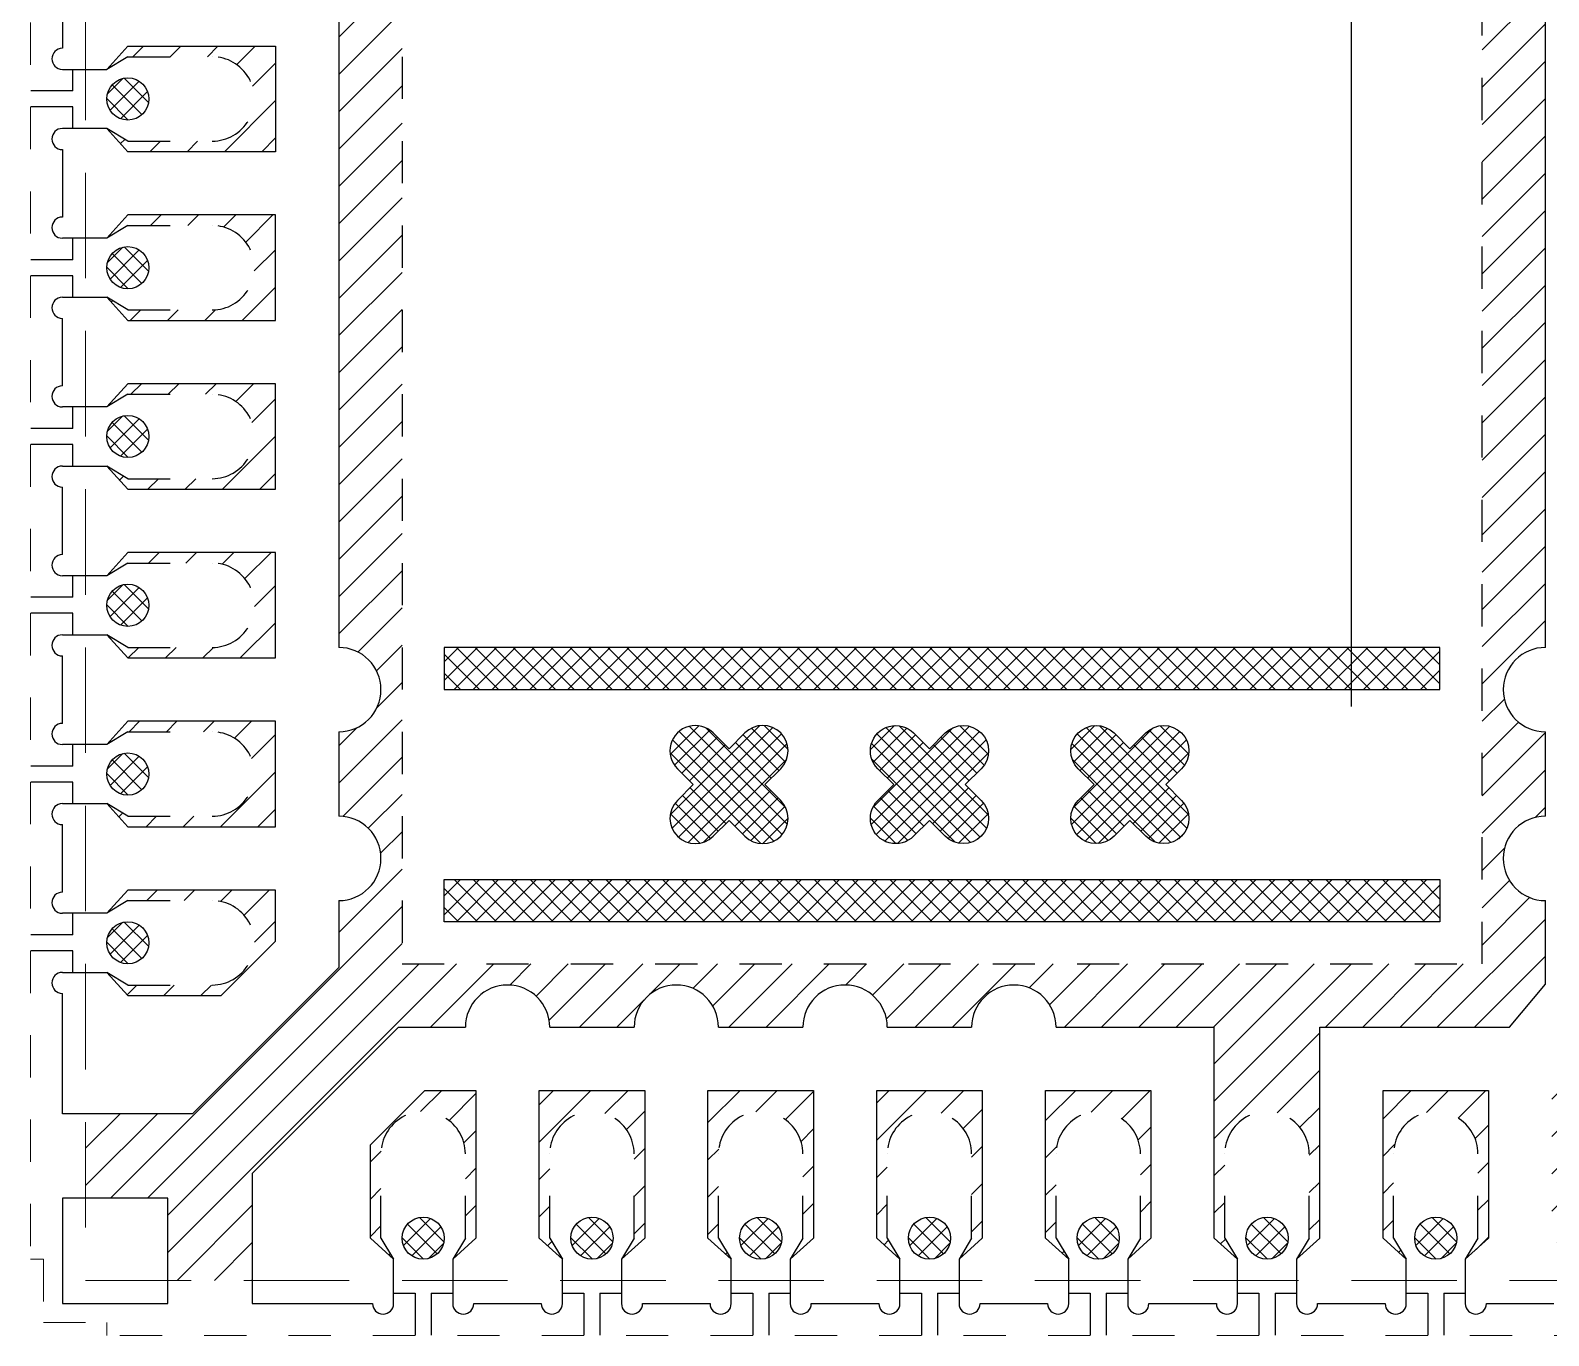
# Model space of a CAD drawing. Header units: inches. Extents: x 5 to 403, y 5 to 265.
# Drawn here: x 86.506 to 90.105, y 151.467 to 154.561 of the extents above; entities that cross this region are included whole.
import ezdxf

# ---------------------------------------------------------------- set-up
doc = ezdxf.new("R2010")
doc.units = ezdxf.units.IN
doc.header["$MEASUREMENT"] = 0
doc.linetypes.add('CENTER', pattern=[2, 1.25, -0.25, 0.25, -0.25])
doc.linetypes.add('HIDDEN', pattern=[0.375, 0.25, -0.125])
for name, color, linetype in [('1D（虚线、T-shape等)', 4, 'Continuous'), ('CEN(中心线)', 1, 'CENTER'), ('Half etch on bottom side（背面半蚀刻、实线） @ 1', 4, 'Continuous'), ('Half etch on top side（正面半蚀刻、实线）', 6, 'Continuous'), ('LFBOT（框架底面线、虚线）', 4, 'HIDDEN'), ('LFTOP（框架正面线、实线）', 7, 'Continuous'), ('PKG LINE（虚线）', 2, 'HIDDEN')]:
    doc.layers.add(name, color=color, linetype=linetype)

msp = doc.modelspace()

# ---------------------------------------------------------------- hatches: boundary and pattern name
at = {"layer": 'Half etch on bottom side（背面半蚀刻、实线） @ 1', "ltscale": 0.05}
h = msp.add_hatch(dxfattribs=at)
h.set_pattern_fill('ANSI31', color=256, scale=0.5, style=0)
h.set_pattern_definition([(45, (-183.093086, -76.276644), (-0.044194174, 0.044194174), [])])
h.paths.add_polyline_path([(86.63732, 157.20304), (86.63732, 157.40304), (86.83232, 157.40304), (86.83232, 157.59804), (87.03232, 157.59804), (87.03232, 157.34446), (87.37875, 156.99804), (87.53732, 156.99804, 1), (87.73732, 156.99804), (87.93732, 156.99804, 1), (88.13732, 156.99804), (88.33732, 156.99804, 1), (88.53732, 156.99804), (88.73732, 156.99804, 1), (88.93732, 156.99804), (89.13732, 156.99804, 1), (89.33732, 156.99804), (89.71232, 156.99804), (89.71232, 157.49804), (89.76732, 157.54804), (89.73732, 157.49804), (89.73732, 157.29804, 1.0000032), (89.93732, 157.29804), (89.93732, 157.49804), (89.90732, 157.54804), (89.96232, 157.49804), (89.96232, 156.99804), (90.01232, 156.99804), (90.09732, 156.89604), (90.09732, 156.69804, 1), (90.09732, 156.49804), (90.09732, 153.09804, 1), (90.09732, 152.89804), (90.09732, 152.69804, 1), (90.09732, 152.49804), (90.09732, 152.30004), (90.01232, 152.19804), (89.56232, 152.19804), (89.56232, 151.69804), (89.50732, 151.64804), (89.53732, 151.69804), (89.53732, 151.89804, 1.0000032), (89.33732, 151.89804), (89.33732, 151.69804), (89.36732, 151.64804), (89.31232, 151.69804), (89.31232, 152.19804), (88.93732, 152.19804, 1), (88.73732, 152.19804), (88.53732, 152.19804, 1), (88.33732, 152.19804), (88.13732, 152.19804, 1), (87.93732, 152.19804), (87.73732, 152.19804, 1), (87.53732, 152.19804), (87.37875, 152.19804), (87.03232, 151.85162), (87.03232, 151.59804), (86.83232, 151.59804), (86.83232, 151.79304), (86.63732, 151.79304), (86.63732, 151.99304), (86.8909, 151.99304), (87.23732, 152.33946), (87.23732, 152.49804, 1), (87.23732, 152.69804), (87.23732, 152.89804, 1), (87.23732, 153.09804), (87.23732, 156.49804, 1), (87.23732, 156.69804), (87.23732, 156.85662), (86.8909, 157.20304)])
h.paths.add_polyline_path([(92.24232, 151.59804), (92.24232, 151.84693), (91.99155, 152.19804), (90.44207, 152.19804), (90.36232, 152.10235), (90.36232, 151.69804), (90.30732, 151.64804), (90.33732, 151.69804), (90.33732, 151.89804, 1.0000032), (90.13732, 151.89804), (90.13732, 151.69804), (90.16732, 151.64804), (90.11232, 151.69804), (90.11232, 152.08373), (90.24732, 152.24573), (90.24732, 152.49804, 1), (90.24732, 152.69804), (90.24732, 152.89804, 1), (90.24732, 153.09804), (90.24732, 153.29804, 1), (90.24732, 153.49804), (90.24732, 153.69804, 1), (90.24732, 153.89804), (90.24732, 154.09804, 1), (90.24732, 154.29804), (90.24732, 154.59804), (90.39732, 154.59804), (90.39732, 152.34804), (92.23732, 152.34804), (92.23732, 152.29804), (92.53732, 152.29804), (92.58732, 152.32804), (92.53732, 152.27304), (92.48732, 152.27304), (92.48732, 152.19804), (92.23732, 152.19804), (92.38375, 151.99304), (92.63732, 151.99304), (92.63732, 151.79304), (92.44232, 151.79304), (92.44232, 151.59804)])
h.paths.add_polyline_path([(92.24232, 157.59804), (92.44232, 157.59804), (92.44232, 157.40304), (92.63732, 157.40304), (92.63732, 157.20304), (92.38375, 157.20304), (92.23732, 156.99804), (92.48732, 156.99804), (92.48732, 156.92304), (92.53732, 156.92304), (92.58732, 156.86804), (92.53732, 156.89804), (92.23732, 156.89804), (92.23732, 156.84804), (90.39732, 156.84804), (90.39732, 155.09804), (92.53732, 155.09804), (92.58732, 155.12804), (92.53732, 155.07304), (92.48732, 155.07304), (92.48732, 154.97304), (92.13732, 154.97304, 1), (91.93732, 154.97304), (91.73732, 154.97304, 1), (91.53732, 154.97304), (91.33732, 154.97304, 1), (91.13732, 154.97304), (90.93732, 154.97304, 1), (90.73732, 154.97304), (90.53732, 154.97304, 1), (90.33732, 154.97304), (90.24732, 154.97304), (90.24732, 155.29804, 1), (90.24732, 155.49804), (90.24732, 155.69804, 1), (90.24732, 155.89804), (90.24732, 156.09804, 1), (90.24732, 156.29804), (90.24732, 156.49804, 1), (90.24732, 156.69804), (90.24732, 156.95035), (90.11232, 157.11235), (90.11232, 157.49804), (90.16732, 157.54804), (90.13732, 157.49804), (90.13732, 157.29804, 1.0000032), (90.33732, 157.29804), (90.33732, 157.49804), (90.30732, 157.54804), (90.36232, 157.49804), (90.36232, 157.09373), (90.44207, 156.99804), (90.73732, 156.99804, 1), (90.93732, 156.99804), (91.13732, 156.99804, 1), (91.33732, 156.99804), (91.53732, 156.99804, 1), (91.73732, 156.99804), (91.99155, 156.99804), (92.24232, 157.34914)])
h.paths.add_polyline_path([(90.39732, 154.59804), (90.39732, 154.67304), (92.43732, 154.67304), (92.43732, 154.49804), (92.53732, 154.49804), (92.58732, 154.46804), (92.53732, 154.52304), (92.48732, 154.52304), (92.48732, 154.82304), (92.13732, 154.82304, -1), (91.93732, 154.82304), (91.73732, 154.82304, -1), (91.53732, 154.82304), (91.33732, 154.82304, -1), (91.13732, 154.82304), (90.93732, 154.82304, -1), (90.73732, 154.82304), (90.53732, 154.82304, -1), (90.33732, 154.82304), (90.24732, 154.82304), (90.24732, 154.59804)])
h.paths.add_polyline_path([(90.51232, 152.04804), (90.51232, 151.69804), (90.56732, 151.64804), (90.53732, 151.69804), (90.53732, 151.89804, -1.0000032), (90.73732, 151.89804), (90.73732, 151.69804), (90.70732, 151.64804), (90.76232, 151.69804), (90.76232, 151.74804), (90.91232, 151.74804), (90.91232, 151.69804), (90.96732, 151.64804), (90.93732, 151.69804), (90.93732, 151.89804, -1.0000032), (91.13732, 151.89804), (91.13732, 151.69804), (91.10732, 151.64804), (91.16232, 151.69804), (91.16232, 151.74804), (91.31232, 151.74804), (91.31232, 151.69804), (91.36732, 151.64804), (91.33732, 151.69804), (91.33732, 151.89804, -1.0000032), (91.53732, 151.89804), (91.53732, 151.69804), (91.50732, 151.64804), (91.56232, 151.69804), (91.56232, 151.74804), (91.71232, 151.74804), (91.71232, 151.69804), (91.76732, 151.64804), (91.73732, 151.69804), (91.73732, 151.89804, -1.0000032), (91.93732, 151.89804), (91.93732, 151.69804), (91.90732, 151.64804), (92.01232, 151.69804), (92.01232, 151.91087), (91.91435, 152.04804)])
h.paths.add_polyline_path([(87.31232, 151.69804), (87.36732, 151.64804), (87.33732, 151.69804), (87.33732, 151.89804, -1.0000032), (87.53732, 151.89804), (87.53732, 151.69804), (87.50732, 151.64804), (87.56232, 151.69804), (87.56232, 152.04804), (87.44088, 152.04804), (87.31232, 151.91949)])
h.paths.add_polyline_path([(87.71232, 151.69804), (87.76732, 151.64804), (87.73732, 151.69804), (87.73732, 151.89804, -1.0000032), (87.93732, 151.89804), (87.93732, 151.69804), (87.90732, 151.64804), (87.96232, 151.69804), (87.96232, 152.04804), (87.71232, 152.04804)])
h.paths.add_polyline_path([(88.11232, 151.69804), (88.16732, 151.64804), (88.13732, 151.69804), (88.13732, 151.89804, -1.0000032), (88.33732, 151.89804), (88.33732, 151.69804), (88.30732, 151.64804), (88.36232, 151.69804), (88.36232, 152.04804), (88.11232, 152.04804)])
h.paths.add_polyline_path([(88.51232, 151.69804), (88.56732, 151.64804), (88.53732, 151.69804), (88.53732, 151.89804, -1.0000032), (88.73732, 151.89804), (88.73732, 151.69804), (88.70732, 151.64804), (88.76232, 151.69804), (88.76232, 152.04804), (88.51232, 152.04804)])
h.paths.add_polyline_path([(91.71232, 157.49804), (91.71232, 157.14804), (91.91435, 157.14804), (91.96232, 157.2152), (91.96232, 157.49804), (91.90732, 157.54804), (91.93732, 157.49804), (91.93732, 157.29804, -1.0000032), (91.73732, 157.29804), (91.73732, 157.49804), (91.76732, 157.54804)])
h.paths.add_polyline_path([(91.31232, 157.14804), (91.31232, 157.49804), (91.36732, 157.54804), (91.33732, 157.49804), (91.33732, 157.29804, 1.0000032), (91.53732, 157.29804), (91.53732, 157.49804), (91.50732, 157.54804), (91.56232, 157.49804), (91.56232, 157.14804)])
h.paths.add_polyline_path([(88.91232, 151.69804), (88.96732, 151.64804), (88.93732, 151.69804), (88.93732, 151.89804, -1.0000032), (89.13732, 151.89804), (89.13732, 151.69804), (89.10732, 151.64804), (89.16232, 151.69804), (89.16232, 152.04804), (88.91232, 152.04804)])
h.paths.add_polyline_path([(89.71232, 151.69804), (89.76732, 151.64804), (89.73732, 151.69804), (89.73732, 151.89804, -1.0000032), (89.93732, 151.89804), (89.93732, 151.69804), (89.90732, 151.64804), (89.96232, 151.69804), (89.96232, 152.04804), (89.71232, 152.04804)])
h.paths.add_polyline_path([(90.91232, 157.49804), (90.91232, 157.14804), (91.16232, 157.14804), (91.16232, 157.49804), (91.10732, 157.54804), (91.13732, 157.49804), (91.13732, 157.29804, -1.0000032), (90.93732, 157.29804), (90.93732, 157.49804), (90.96732, 157.54804)])
h.paths.add_polyline_path([(90.51232, 157.49804), (90.51232, 157.14804), (90.76232, 157.14804), (90.76232, 157.49804), (90.70732, 157.54804), (90.73732, 157.49804), (90.73732, 157.29804, -1.0000032), (90.53732, 157.29804), (90.53732, 157.49804), (90.56732, 157.54804)])
h.paths.add_polyline_path([(86.68732, 156.86804), (86.73732, 156.92304), (86.95877, 156.92304), (87.08732, 156.79449), (87.08732, 156.67304), (86.73732, 156.67304), (86.68732, 156.72804), (86.73732, 156.69804), (86.93732, 156.69804, 1.0000033), (86.93732, 156.89804), (86.73732, 156.89804)])
h.paths.add_polyline_path([(86.68732, 156.46804), (86.73732, 156.52304), (87.08732, 156.52304), (87.08732, 156.27304), (86.73732, 156.27304), (86.68732, 156.32804), (86.73732, 156.29804), (86.93732, 156.29804, 1.0000033), (86.93732, 156.49804), (86.73732, 156.49804)])
h.paths.add_polyline_path([(86.68732, 155.66804), (86.73732, 155.72304), (87.08732, 155.72304), (87.08732, 155.47304), (86.73732, 155.47304), (86.68732, 155.52804), (86.73732, 155.49804), (86.93732, 155.49804, 1.0000033), (86.93732, 155.69804), (86.73732, 155.69804)])
h.paths.add_polyline_path([(89.31232, 157.14804), (89.31232, 157.49804), (89.36732, 157.54804), (89.33732, 157.49804), (89.33732, 157.29804, 1.0000032), (89.53732, 157.29804), (89.53732, 157.49804), (89.50732, 157.54804), (89.56232, 157.49804), (89.56232, 157.14804)])
h.paths.add_polyline_path([(88.91232, 157.49804), (88.91232, 157.14804), (89.16232, 157.14804), (89.16232, 157.49804), (89.10732, 157.54804), (89.13732, 157.49804), (89.13732, 157.29804, -1.0000032), (88.93732, 157.29804), (88.93732, 157.49804), (88.96732, 157.54804)])
h.paths.add_polyline_path([(88.51232, 157.49804), (88.51232, 157.14804), (88.76232, 157.14804), (88.76232, 157.49804), (88.70732, 157.54804), (88.73732, 157.49804), (88.73732, 157.29804, -1.0000032), (88.53732, 157.29804), (88.53732, 157.49804), (88.56732, 157.54804)])
h.paths.add_polyline_path([(88.11232, 157.49804), (88.11232, 157.14804), (88.36232, 157.14804), (88.36232, 157.49804), (88.30732, 157.54804), (88.33732, 157.49804), (88.33732, 157.29804, -1.0000032), (88.13732, 157.29804), (88.13732, 157.49804), (88.16732, 157.54804)])
h.paths.add_polyline_path([(87.71232, 157.49804), (87.71232, 157.14804), (87.96232, 157.14804), (87.96232, 157.49804), (87.90732, 157.54804), (87.93732, 157.49804), (87.93732, 157.29804, -1.0000032), (87.73732, 157.29804), (87.73732, 157.49804), (87.76732, 157.54804)])
h.paths.add_polyline_path([(87.31232, 157.49804), (87.31232, 157.27659), (87.44088, 157.14804), (87.56232, 157.14804), (87.56232, 157.49804), (87.50732, 157.54804), (87.53732, 157.49804), (87.53732, 157.29804, -1.0000032), (87.33732, 157.29804), (87.33732, 157.49804), (87.36732, 157.54804)])
h.paths.add_polyline_path([(86.68732, 156.06804), (86.73732, 156.12304), (87.08732, 156.12304), (87.08732, 155.87304), (86.73732, 155.87304), (86.68732, 155.92804), (86.73732, 155.89804), (86.93732, 155.89804, 1.0000033), (86.93732, 156.09804), (86.73732, 156.09804)])
h.paths.add_polyline_path([(86.68732, 155.12804), (86.73732, 155.09804), (86.93732, 155.09804, 1.0000033), (86.93732, 155.29804), (86.73732, 155.29804), (86.68732, 155.26804), (86.73732, 155.32304), (87.08732, 155.32304), (87.08732, 155.07304), (86.73732, 155.07304)])
h.paths.add_polyline_path([(86.68732, 154.86804), (86.73732, 154.92304), (87.08732, 154.92304), (87.08732, 154.67304), (86.73732, 154.67304), (86.68732, 154.72804), (86.73732, 154.69804), (86.93732, 154.69804, 1.0000033), (86.93732, 154.89804), (86.73732, 154.89804)])
h.paths.add_polyline_path([(86.68732, 154.46804), (86.73732, 154.52304), (87.08732, 154.52304), (87.08732, 154.27304), (86.73732, 154.27304), (86.68732, 154.32804), (86.73732, 154.29804), (86.93732, 154.29804, 1.0000033), (86.93732, 154.49804), (86.73732, 154.49804)])
h.paths.add_polyline_path([(86.68732, 154.06804), (86.73732, 154.12304), (87.08732, 154.12304), (87.08732, 153.87304), (86.73732, 153.87304), (86.68732, 153.92804), (86.73732, 153.89804), (86.93732, 153.89804, 1.0000033), (86.93732, 154.09804), (86.73732, 154.09804)])
h.paths.add_polyline_path([(86.68732, 153.66804), (86.73732, 153.72304), (87.08732, 153.72304), (87.08732, 153.47304), (86.73732, 153.47304), (86.68732, 153.52804), (86.73732, 153.49804), (86.93732, 153.49804, 1.0000033), (86.93732, 153.69804), (86.73732, 153.69804)])
h.paths.add_polyline_path([(86.68732, 153.26804), (86.73732, 153.32304), (87.08732, 153.32304), (87.08732, 153.07304), (86.73732, 153.07304), (86.68732, 153.12804), (86.73732, 153.09804), (86.93732, 153.09804, 1.0000033), (86.93732, 153.29804), (86.73732, 153.29804)])
h.paths.add_polyline_path([(86.68732, 152.86804), (86.73732, 152.92304), (87.08732, 152.92304), (87.08732, 152.67304), (86.73732, 152.67304), (86.68732, 152.72804), (86.73732, 152.69804), (86.93732, 152.69804, 1.0000033), (86.93732, 152.89804), (86.73732, 152.89804)])
h.paths.add_polyline_path([(86.68732, 152.46804), (86.73732, 152.52304), (87.08732, 152.52304), (87.08732, 152.40159), (86.95877, 152.27304), (86.73732, 152.27304), (86.68732, 152.32804), (86.73732, 152.29804), (86.93732, 152.29804, 1.0000033), (86.93732, 152.49804), (86.73732, 152.49804)])
h.paths.add_polyline_path([(92.43732, 153.89804), (92.43732, 153.69804), (92.53732, 153.69804), (92.58732, 153.66804), (92.53732, 153.72304), (92.48732, 153.72304), (92.48732, 153.87304), (92.53732, 153.87304), (92.58732, 153.92804), (92.53732, 153.89804)])
h.paths.add_polyline_path([(92.43732, 154.29804), (92.43732, 154.09804), (92.53732, 154.09804), (92.58732, 154.06804), (92.53732, 154.12304), (92.48732, 154.12304), (92.48732, 154.27304), (92.53732, 154.27304), (92.58732, 154.32804), (92.53732, 154.29804)])
h.paths.add_polyline_path([(92.43732, 153.09804), (92.43732, 152.89804), (92.53732, 152.89804), (92.58732, 152.86804), (92.53732, 152.92304), (92.48732, 152.92304), (92.48732, 153.07304), (92.53732, 153.07304), (92.58732, 153.12804), (92.53732, 153.09804)])
h.paths.add_polyline_path([(92.43732, 152.69804), (92.43732, 152.49804), (92.53732, 152.49804), (92.58732, 152.46804), (92.53732, 152.52304), (92.48732, 152.52304), (92.48732, 152.67304), (92.53732, 152.67304), (92.58732, 152.72804), (92.53732, 152.69804)])
h.paths.add_polyline_path([(92.43732, 153.49804), (92.43732, 153.29804), (92.53732, 153.29804), (92.58732, 153.26804), (92.53732, 153.32304), (92.48732, 153.32304), (92.48732, 153.47304), (92.53732, 153.47304), (92.58732, 153.52804), (92.53732, 153.49804)])
h.paths.add_polyline_path([(92.43732, 156.29804), (92.43732, 156.09804), (92.53732, 156.09804), (92.58732, 156.06804), (92.53732, 156.12304), (92.48732, 156.12304), (92.48732, 156.27304), (92.53732, 156.27304), (92.58732, 156.32804), (92.53732, 156.29804)])
h.paths.add_polyline_path([(92.43732, 155.89804), (92.43732, 155.69804), (92.53732, 155.69804), (92.58732, 155.66804), (92.53732, 155.72304), (92.48732, 155.72304), (92.48732, 155.87304), (92.53732, 155.87304), (92.58732, 155.92804), (92.53732, 155.89804)])
h.paths.add_polyline_path([(92.43732, 155.49804), (92.43732, 155.29804), (92.53732, 155.29804), (92.58732, 155.26804), (92.53732, 155.32304), (92.48732, 155.32304), (92.48732, 155.47304), (92.53732, 155.47304), (92.58732, 155.52804), (92.53732, 155.49804)])
h.paths.add_polyline_path([(92.43732, 156.69804), (92.43732, 156.49804), (92.53732, 156.49804), (92.58732, 156.46804), (92.53732, 156.52304), (92.48732, 156.52304), (92.48732, 156.67304), (92.53732, 156.67304), (92.58732, 156.72804), (92.53732, 156.69804)])
h.paths.add_polyline_path([(89.94732, 154.59804), (89.94732, 156.84804), (87.73732, 156.84804), (87.38732, 156.49804), (87.38732, 152.34804), (89.94732, 152.34804)])
at = {"layer": 'Half etch on top side（正面半蚀刻、实线）', "lineweight": -3}
h = msp.add_hatch(dxfattribs=at)
h.set_pattern_fill('ANSI37', color=6, scale=0.01, angle=270)
h.set_pattern_definition([(225, (124.01815, 104.540867), (-0.02245064, 0.02245064), []), (135, (124.01815, 104.540867), (0.02245064, 0.02245064), [])])
edge = h.paths.add_edge_path()
edge.add_arc((86.73732, 154.39804), 0.05, 641.45916, 992.57137)
edge.add_arc((86.73732, 154.39804), 0.05, 632.57137, 641.45916)
h = msp.add_hatch(dxfattribs=at)
h.set_pattern_fill('ANSI37', color=6, scale=0.01, angle=270)
h.set_pattern_definition([(225, (124.01815, 104.140867), (-0.02245064, 0.02245064), []), (135, (124.01815, 104.140867), (0.02245064, 0.02245064), [])])
edge = h.paths.add_edge_path()
edge.add_arc((86.73732, 153.99804), 0.05, 641.45916, 992.57137)
edge.add_arc((86.73732, 153.99804), 0.05, 632.57137, 641.45916)
h = msp.add_hatch(dxfattribs=at)
h.set_pattern_fill('ANSI37', color=6, scale=0.01, angle=270)
h.set_pattern_definition([(225, (124.01815, 103.740867), (-0.02245064, 0.02245064), []), (135, (124.01815, 103.740867), (0.02245064, 0.02245064), [])])
edge = h.paths.add_edge_path()
edge.add_arc((86.73732, 153.59804), 0.05, 641.45916, 992.57137)
edge.add_arc((86.73732, 153.59804), 0.05, 632.57137, 641.45916)
h = msp.add_hatch(dxfattribs=at)
h.set_pattern_fill('ANSI37', color=6, scale=0.01, angle=270)
h.set_pattern_definition([(225, (124.01815, 103.340867), (-0.02245064, 0.02245064), []), (135, (124.01815, 103.340867), (0.02245064, 0.02245064), [])])
edge = h.paths.add_edge_path()
edge.add_arc((86.73732, 153.19804), 0.05, 641.45916, 992.57137)
edge.add_arc((86.73732, 153.19804), 0.05, 632.57137, 641.45916)
h = msp.add_hatch(dxfattribs=at)
h.set_pattern_fill('ANSI37', color=6, scale=0.01, angle=180)
h.set_pattern_definition([(135, (-472.64741, 118.678634), (0.0224506403, 0.0224506403), []), (45, (-472.64741, 118.678634), (0.0224506403, -0.0224506403), [])])
h.paths.add_polyline_path([(87.48732, 152.99804), (87.48732, 153.09804), (89.84732, 153.09804), (89.84732, 152.99804)])
at = {"layer": 'Half etch on top side（正面半蚀刻、实线）', "linetype": 'ByBlock', "lineweight": -3}
h = msp.add_hatch(dxfattribs=at)
h.set_pattern_fill('ANSI37', color=6, scale=0.008, angle=90)
h.set_pattern_definition([(45, (536.785982, 183.451134), (0.0179605122, -0.0179605122), []), (315, (536.785982, 183.451134), (-0.0179605122, -0.0179605122), [])])
h.paths.add_polyline_path([(88.07747, 152.77304), (88.0399, 152.73546, 1), (88.12475, 152.65061), (88.16232, 152.68819), (88.1999, 152.65061, 1), (88.28475, 152.73546), (88.24718, 152.77304), (88.28475, 152.81061, 1), (88.1999, 152.89546), (88.16232, 152.85789), (88.12475, 152.89546, 1), (88.0399, 152.81061)])
h = msp.add_hatch(dxfattribs=at)
h.set_pattern_fill('ANSI37', color=6, scale=0.008, angle=90)
h.set_pattern_definition([(135, (-359.986333, 183.451134), (-0.0179605122, -0.0179605122), []), (225, (-359.986333, 183.451134), (0.0179605122, -0.0179605122), [])])
h.paths.add_polyline_path([(88.72218, 152.77304), (88.75975, 152.73546, -1), (88.6749, 152.65061), (88.63732, 152.68819), (88.59975, 152.65061, -1), (88.5149, 152.73546), (88.55247, 152.77304), (88.5149, 152.81061, -1), (88.59975, 152.89546), (88.63732, 152.85789), (88.6749, 152.89546, -1), (88.75975, 152.81061)])
h = msp.add_hatch(dxfattribs=at)
h.set_pattern_fill('ANSI37', color=6, scale=0.008, angle=90)
h.set_pattern_definition([(135, (-359.511333, 183.451134), (-0.0179605122, -0.0179605122), []), (225, (-359.511333, 183.451134), (0.0179605122, -0.0179605122), [])])
h.paths.add_polyline_path([(89.19718, 152.77304), (89.23475, 152.73546, -1), (89.1499, 152.65061), (89.11232, 152.68819), (89.07475, 152.65061, -1), (88.9899, 152.73546), (89.02747, 152.77304), (88.9899, 152.81061, -1), (89.07475, 152.89546), (89.11232, 152.85789), (89.1499, 152.89546, -1), (89.23475, 152.81061)])
at = {"layer": 'Half etch on top side（正面半蚀刻、实线）', "lineweight": -3}
h = msp.add_hatch(dxfattribs=at)
h.set_pattern_fill('ANSI37', color=6, scale=0.01, angle=270)
h.set_pattern_definition([(225, (124.01815, 102.940867), (-0.02245064, 0.02245064), []), (135, (124.01815, 102.940867), (0.02245064, 0.02245064), [])])
edge = h.paths.add_edge_path()
edge.add_arc((86.73732, 152.79804), 0.05, 641.45916, 992.57137)
edge.add_arc((86.73732, 152.79804), 0.05, 632.57137, 641.45916)
h = msp.add_hatch(dxfattribs=at)
h.set_pattern_fill('ANSI37', color=6, scale=0.01, angle=180)
h.set_pattern_definition([(225, (-472.64741, 186.867443), (0.0224506403, -0.0224506403), []), (315, (-472.64741, 186.867443), (0.0224506403, 0.0224506403), [])])
h.paths.add_polyline_path([(87.48732, 152.54804), (87.48732, 152.44804), (89.84732, 152.44804), (89.84732, 152.54804)])
h = msp.add_hatch(dxfattribs=at)
h.set_pattern_fill('ANSI37', color=6, scale=0.01, angle=270)
h.set_pattern_definition([(225, (124.01815, 102.540867), (-0.02245064, 0.02245064), []), (135, (124.01815, 102.540867), (0.02245064, 0.02245064), [])])
edge = h.paths.add_edge_path()
edge.add_arc((86.73732, 152.39804), 0.05, 641.45916, 992.57137)
edge.add_arc((86.73732, 152.39804), 0.05, 632.57137, 641.45916)
h = msp.add_hatch(dxfattribs=at)
h.set_pattern_fill('ANSI37', color=6, scale=0.01, angle=180)
h.set_pattern_definition([(225, (37.580153, 188.978865), (0.02245064, -0.02245064), []), (315, (37.580153, 188.978865), (0.02245064, 0.02245064), [])])
edge = h.paths.add_edge_path()
edge.add_arc((87.43732, 151.69804), 0.05, -542.57137, -191.45916, ccw=False)
edge.add_arc((87.43732, 151.69804), 0.05, -191.45916, -182.57137, ccw=False)
h = msp.add_hatch(dxfattribs=at)
h.set_pattern_fill('ANSI37', color=6, scale=0.01, angle=180)
h.set_pattern_definition([(225, (37.980153, 188.978865), (0.02245064, -0.02245064), []), (315, (37.980153, 188.978865), (0.02245064, 0.02245064), [])])
edge = h.paths.add_edge_path()
edge.add_arc((87.83732, 151.69804), 0.05, -542.57137, -191.45916, ccw=False)
edge.add_arc((87.83732, 151.69804), 0.05, -191.45916, -182.57137, ccw=False)
h = msp.add_hatch(dxfattribs=at)
h.set_pattern_fill('ANSI37', color=6, scale=0.01, angle=180)
h.set_pattern_definition([(225, (38.380153, 188.978865), (0.02245064, -0.02245064), []), (315, (38.380153, 188.978865), (0.02245064, 0.02245064), [])])
edge = h.paths.add_edge_path()
edge.add_arc((88.23732, 151.69804), 0.05, -542.57137, -191.45916, ccw=False)
edge.add_arc((88.23732, 151.69804), 0.05, -191.45916, -182.57137, ccw=False)
h = msp.add_hatch(dxfattribs=at)
h.set_pattern_fill('ANSI37', color=6, scale=0.01, angle=180)
h.set_pattern_definition([(225, (38.780153, 188.978865), (0.02245064, -0.02245064), []), (315, (38.780153, 188.978865), (0.02245064, 0.02245064), [])])
edge = h.paths.add_edge_path()
edge.add_arc((88.63732, 151.69804), 0.05, -542.57137, -191.45916, ccw=False)
edge.add_arc((88.63732, 151.69804), 0.05, -191.45916, -182.57137, ccw=False)
h = msp.add_hatch(dxfattribs=at)
h.set_pattern_fill('ANSI37', color=6, scale=0.01, angle=180)
h.set_pattern_definition([(225, (39.180153, 188.978865), (0.02245064, -0.02245064), []), (315, (39.180153, 188.978865), (0.02245064, 0.02245064), [])])
edge = h.paths.add_edge_path()
edge.add_arc((89.03732, 151.69804), 0.05, -542.57137, -191.45916, ccw=False)
edge.add_arc((89.03732, 151.69804), 0.05, -191.45916, -182.57137, ccw=False)
h = msp.add_hatch(dxfattribs=at)
h.set_pattern_fill('ANSI37', color=6, scale=0.01, angle=180)
h.set_pattern_definition([(225, (39.580153, 188.978865), (0.02245064, -0.02245064), []), (315, (39.580153, 188.978865), (0.02245064, 0.02245064), [])])
edge = h.paths.add_edge_path()
edge.add_arc((89.43732, 151.69804), 0.05, -542.57137, -191.45916, ccw=False)
edge.add_arc((89.43732, 151.69804), 0.05, -191.45916, -182.57137, ccw=False)
h = msp.add_hatch(dxfattribs=at)
h.set_pattern_fill('ANSI37', color=6, scale=0.01, angle=180)
h.set_pattern_definition([(225, (39.980153, 188.978865), (0.02245064, -0.02245064), []), (315, (39.980153, 188.978865), (0.02245064, 0.02245064), [])])
edge = h.paths.add_edge_path()
edge.add_arc((89.83732, 151.69804), 0.05, -542.57137, -191.45916, ccw=False)
edge.add_arc((89.83732, 151.69804), 0.05, -191.45916, -182.57137, ccw=False)

# ---------------------------------------------------------------- linework, layer by layer
at = {"layer": '1D（虚线、T-shape等)', "linetype": 'HIDDEN', "ltscale": 0.2}
for p, q in [((86.60732, 154.41704, 0.1444), (86.50632, 154.41704, 0.1444)), ((86.60732, 154.37904, 0.1444), (86.50632, 154.37904, 0.1444)), ((86.60732, 154.01704, 0.1444), (86.50632, 154.01704, 0.1444)), ((86.60732, 153.97904, 0.1444), (86.50632, 153.97904, 0.1444)), ((86.60732, 153.61704, 0.1444), (86.50632, 153.61704, 0.1444)), ((86.60732, 153.57904, 0.1444), (86.50632, 153.57904, 0.1444)), ((86.60732, 153.21704, 0.1444), (86.50632, 153.21704, 0.1444)), ((86.60732, 153.17904, 0.1444), (86.50632, 153.17904, 0.1444)), ((86.60732, 152.81704, 0.1444), (86.50632, 152.81704, 0.1444)), ((86.60732, 152.77904, 0.1444), (86.50632, 152.77904, 0.1444)), ((86.60732, 152.41704, 0.1444), (86.50632, 152.41704, 0.1444)), ((86.60732, 152.37904, 0.1444), (86.50632, 152.37904, 0.1444)), ((87.41832, 151.56804, 0.1444), (87.41832, 151.46704, 0.1444)), ((87.45632, 151.56804, 0.1444), (87.45632, 151.46704, 0.1444)), ((87.81832, 151.56804, 0.1444), (87.81832, 151.46704, 0.1444)), ((87.85632, 151.56804, 0.1444), (87.85632, 151.46704, 0.1444)), ((88.21832, 151.56804, 0.1444), (88.21832, 151.46704, 0.1444)), ((88.25632, 151.56804, 0.1444), (88.25632, 151.46704, 0.1444)), ((88.61832, 151.56804, 0.1444), (88.61832, 151.46704, 0.1444)), ((88.65632, 151.56804, 0.1444), (88.65632, 151.46704, 0.1444)), ((89.01832, 151.56804, 0.1444), (89.01832, 151.46704, 0.1444)), ((89.05632, 151.56804, 0.1444), (89.05632, 151.46704, 0.1444)), ((89.41832, 151.56804, 0.1444), (89.41832, 151.46704, 0.1444)), ((89.45632, 151.56804, 0.1444), (89.45632, 151.46704, 0.1444)), ((89.81832, 151.56804, 0.1444), (89.81832, 151.46704, 0.1444)), ((89.85632, 151.56804, 0.1444), (89.85632, 151.46704, 0.1444))]:
    msp.add_line(p, q, dxfattribs=at)
at = {"layer": '1D（虚线、T-shape等)', "linetype": 'HIDDEN', "lineweight": 0, "ltscale": 0.3, "elevation": 0.1444}
for points in [[(86.50632, 154.77904), (86.50632, 154.41704)], [(86.50632, 154.37904), (86.50632, 154.01704)], [(86.50632, 153.97904), (86.50632, 153.61704)], [(86.50632, 153.57904), (86.50632, 153.21704)], [(86.50632, 153.17904), (86.50632, 152.81704)], [(86.50632, 152.77904), (86.50632, 152.41704)], [(86.50632, 152.37904), (86.50632, 151.64804)], [(87.41832, 151.46704), (86.68732, 151.46704)], [(87.81832, 151.46704), (87.45632, 151.46704)], [(88.21832, 151.46704), (87.85632, 151.46704)], [(88.61832, 151.46704), (88.25632, 151.46704)], [(89.01832, 151.46704), (88.65632, 151.46704)], [(89.41832, 151.46704), (89.05632, 151.46704)], [(89.81832, 151.46704), (89.45632, 151.46704)], [(90.21832, 151.46704), (89.85632, 151.46704)]]:
    msp.add_lwpolyline(points, dxfattribs=at)
at = {"layer": '1D（虚线、T-shape等)', "linetype": 'HIDDEN', "lineweight": 0, "ltscale": 0.25, "elevation": 0.1444}
msp.add_lwpolyline([(86.50632, 151.64804), (86.53732, 151.64804), (86.53732, 151.49804), (86.68732, 151.49804), (86.68732, 151.46704)], dxfattribs=at)
at = {"layer": 'CEN(中心线)', "linetype": 'CENTER', "ltscale": 1.6}
msp.add_line((89.63732, 152.95807, 0.1444), (89.63732, 156.238, 0.1444), dxfattribs=at)
at = {"layer": 'Half etch on top side（正面半蚀刻、实线）', "color": 6, "lineweight": -3, "elevation": 0.1444}
for points in [[(87.48732, 152.99804), (89.84732, 152.99804), (89.84732, 153.09804), (87.48732, 153.09804)], [(87.48732, 152.54804), (89.84732, 152.54804), (89.84732, 152.44804), (87.48732, 152.44804)]]:
    msp.add_lwpolyline(points, close=True, dxfattribs=at)
at = {"layer": 'Half etch on top side（正面半蚀刻、实线）', "color": 6, "linetype": 'ByBlock', "lineweight": -3, "elevation": 0.1444}
for points in [[(88.0399, 152.73546, 1), (88.12475, 152.65061), (88.16232, 152.68819), (88.1999, 152.65061, 1), (88.28475, 152.73546), (88.24718, 152.77304), (88.28475, 152.81061, 1), (88.1999, 152.89546), (88.16232, 152.85789), (88.12475, 152.89546, 1), (88.0399, 152.81061), (88.07747, 152.77304)], [(88.75975, 152.73546, -1), (88.6749, 152.65061), (88.63732, 152.68819), (88.59975, 152.65061, -1), (88.5149, 152.73546), (88.55247, 152.77304), (88.5149, 152.81061, -1), (88.59975, 152.89546), (88.63732, 152.85789), (88.6749, 152.89546, -1), (88.75975, 152.81061), (88.72218, 152.77304)], [(89.23475, 152.73546, -1), (89.1499, 152.65061), (89.11232, 152.68819), (89.07475, 152.65061, -1), (88.9899, 152.73546), (89.02747, 152.77304), (88.9899, 152.81061, -1), (89.07475, 152.89546), (89.11232, 152.85789), (89.1499, 152.89546, -1), (89.23475, 152.81061), (89.19718, 152.77304)]]:
    msp.add_lwpolyline(points, format="xyb", close=True, dxfattribs=at)
at = {"layer": 'Half etch on top side（正面半蚀刻、实线）', "color": 6, "lineweight": -3}
for centre in [(86.73732, 154.39804, 0.1444), (86.73732, 153.99804, 0.1444), (86.73732, 153.59804, 0.1444), (86.73732, 153.19804, 0.1444), (86.73732, 152.79804, 0.1444), (86.73732, 152.39804, 0.1444), (87.43732, 151.69804, 0.1444), (87.83732, 151.69804, 0.1444), (88.23732, 151.69804, 0.1444), (88.63732, 151.69804, 0.1444), (89.03732, 151.69804, 0.1444), (89.43732, 151.69804, 0.1444), (89.83732, 151.69804, 0.1444)]:
    msp.add_circle(centre, 0.05, dxfattribs=at)
at = {"layer": 'LFBOT（框架底面线、虚线）', "linetype": 'HIDDEN', "ltscale": 0.2}
for p, q in [((86.73732, 154.49804, 0.1444), (86.68732, 154.46804, 0.1444)), ((86.73732, 154.49804, 0.1444), (86.93732, 154.49804, 0.1444)), ((86.73732, 154.29804, 0.1444), (86.68732, 154.32804, 0.1444)), ((86.73732, 154.29804, 0.1444), (86.93732, 154.29804, 0.1444)), ((86.73732, 154.09804, 0.1444), (86.68732, 154.06804, 0.1444)), ((86.73732, 154.09804, 0.1444), (86.93732, 154.09804, 0.1444)), ((86.73732, 153.89804, 0.1444), (86.68732, 153.92804, 0.1444)), ((86.73732, 153.89804, 0.1444), (86.93732, 153.89804, 0.1444)), ((86.73732, 153.69804, 0.1444), (86.68732, 153.66804, 0.1444)), ((86.73732, 153.69804, 0.1444), (86.93732, 153.69804, 0.1444)), ((86.73732, 153.49804, 0.1444), (86.68732, 153.52804, 0.1444)), ((86.73732, 153.49804, 0.1444), (86.93732, 153.49804, 0.1444)), ((86.73732, 153.29804, 0.1444), (86.68732, 153.26804, 0.1444)), ((86.73732, 153.29804, 0.1444), (86.93732, 153.29804, 0.1444)), ((86.73732, 153.09804, 0.1444), (86.68732, 153.12804, 0.1444)), ((86.73732, 153.09804, 0.1444), (86.93732, 153.09804, 0.1444)), ((86.73732, 152.89804, 0.1444), (86.68732, 152.86804, 0.1444)), ((86.73732, 152.89804, 0.1444), (86.93732, 152.89804, 0.1444)), ((86.73732, 152.69804, 0.1444), (86.68732, 152.72804, 0.1444)), ((86.73732, 152.69804, 0.1444), (86.93732, 152.69804, 0.1444)), ((86.73732, 152.49804, 0.1444), (86.68732, 152.46804, 0.1444)), ((86.73732, 152.49804, 0.1444), (86.93732, 152.49804, 0.1444)), ((86.73732, 152.29804, 0.1444), (86.68732, 152.32804, 0.1444)), ((86.73732, 152.29804, 0.1444), (86.93732, 152.29804, 0.1444)), ((87.33732, 151.69804, 0.1444), (87.33732, 151.89804, 0.1444)), ((87.53732, 151.69804, 0.1444), (87.53732, 151.89804, 0.1444)), ((87.73732, 151.69804, 0.1444), (87.73732, 151.89804, 0.1444)), ((87.93732, 151.69804, 0.1444), (87.93732, 151.89804, 0.1444)), ((88.13732, 151.69804, 0.1444), (88.13732, 151.89804, 0.1444)), ((88.33732, 151.69804, 0.1444), (88.33732, 151.89804, 0.1444)), ((88.53732, 151.69804, 0.1444), (88.53732, 151.89804, 0.1444)), ((88.73732, 151.69804, 0.1444), (88.73732, 151.89804, 0.1444)), ((88.93732, 151.69804, 0.1444), (88.93732, 151.89804, 0.1444)), ((89.13732, 151.69804, 0.1444), (89.13732, 151.89804, 0.1444)), ((89.33732, 151.69804, 0.1444), (89.33732, 151.89804, 0.1444)), ((89.53732, 151.69804, 0.1444), (89.53732, 151.89804, 0.1444)), ((89.73732, 151.69804, 0.1444), (89.73732, 151.89804, 0.1444)), ((89.93732, 151.69804, 0.1444), (89.93732, 151.89804, 0.1444)), ((87.33732, 151.69804, 0.1444), (87.36732, 151.64804, 0.1444)), ((87.53732, 151.69804, 0.1444), (87.50732, 151.64804, 0.1444)), ((87.73732, 151.69804, 0.1444), (87.76732, 151.64804, 0.1444)), ((87.93732, 151.69804, 0.1444), (87.90732, 151.64804, 0.1444)), ((88.13732, 151.69804, 0.1444), (88.16732, 151.64804, 0.1444)), ((88.33732, 151.69804, 0.1444), (88.30732, 151.64804, 0.1444)), ((88.53732, 151.69804, 0.1444), (88.56732, 151.64804, 0.1444)), ((88.73732, 151.69804, 0.1444), (88.70732, 151.64804, 0.1444)), ((88.93732, 151.69804, 0.1444), (88.96732, 151.64804, 0.1444)), ((89.13732, 151.69804, 0.1444), (89.10732, 151.64804, 0.1444)), ((89.33732, 151.69804, 0.1444), (89.36732, 151.64804, 0.1444)), ((89.53732, 151.69804, 0.1444), (89.50732, 151.64804, 0.1444)), ((89.73732, 151.69804, 0.1444), (89.76732, 151.64804, 0.1444)), ((89.93732, 151.69804, 0.1444), (89.90732, 151.64804, 0.1444))]:
    msp.add_line(p, q, dxfattribs=at)
at = {"layer": 'LFBOT（框架底面线、虚线）', "linetype": 'HIDDEN', "ltscale": 0.2, "elevation": 0.1444}
msp.add_lwpolyline([(89.94732, 156.84804), (87.73732, 156.84804), (87.38732, 156.49804), (87.38732, 152.34804), (89.94732, 152.34804)], close=True, dxfattribs=at)
for points in [[(86.60732, 154.41704), (86.60732, 154.46804)], [(86.60732, 154.32804), (86.60732, 154.37904)], [(86.60732, 154.01704), (86.60732, 154.06804)], [(86.60732, 153.92804), (86.60732, 153.97904)], [(86.60732, 153.61704), (86.60732, 153.66804)], [(86.60732, 153.52804), (86.60732, 153.57904)], [(86.60732, 153.21704), (86.60732, 153.26804)], [(86.60732, 153.12804), (86.60732, 153.17904)], [(86.60732, 152.81704), (86.60732, 152.86804)], [(86.60732, 152.72804), (86.60732, 152.77904)], [(86.60732, 152.41704), (86.60732, 152.46804)], [(86.60732, 152.32804), (86.60732, 152.37904)], [(87.36732, 151.56804), (87.41832, 151.56804)], [(87.45632, 151.56804), (87.50732, 151.56804)], [(87.76732, 151.56804), (87.81832, 151.56804)], [(87.85632, 151.56804), (87.90732, 151.56804)], [(88.16732, 151.56804), (88.21832, 151.56804)], [(88.25632, 151.56804), (88.30732, 151.56804)], [(88.56732, 151.56804), (88.61832, 151.56804)], [(88.65632, 151.56804), (88.70732, 151.56804)], [(88.96732, 151.56804), (89.01832, 151.56804)], [(89.05632, 151.56804), (89.10732, 151.56804)], [(89.36732, 151.56804), (89.41832, 151.56804)], [(89.45632, 151.56804), (89.50732, 151.56804)], [(89.76732, 151.56804), (89.81832, 151.56804)], [(89.85632, 151.56804), (89.90732, 151.56804)]]:
    msp.add_lwpolyline(points, dxfattribs=at)
at = {"layer": 'LFBOT（框架底面线、虚线）', "linetype": 'HIDDEN', "ltscale": 0.2}
for centre, start, end in [((86.93732, 154.39804, 0.1444), 269.99981, 90.00019), ((86.93732, 153.99804, 0.1444), 269.99981, 90.00019), ((86.93732, 153.59804, 0.1444), 269.99981, 90.00019), ((86.93732, 153.19804, 0.1444), 269.99981, 90.00019), ((86.93732, 152.79804, 0.1444), 269.99981, 90.00019), ((86.93732, 152.39804, 0.1444), 269.99981, 90.00019), ((87.43732, 151.89804, 0.1444), 359.99981, 180.00018), ((87.83732, 151.89804, 0.1444), 359.99981, 180.00018), ((88.23732, 151.89804, 0.1444), 359.99981, 180.00018), ((88.63732, 151.89804, 0.1444), 359.99981, 180.00018), ((89.03732, 151.89804, 0.1444), 359.99981, 180.00018), ((89.43732, 151.89804, 0.1444), 359.99981, 180.00018), ((89.83732, 151.89804, 0.1444), 359.99981, 180.00018)]:
    msp.add_arc(centre, 0.1, start, end, dxfattribs=at)
at = {"layer": 'LFTOP（框架正面线、实线）', "color": 7}
for p, q in [((86.58232, 154.67804, 0.1444), (86.58232, 154.51804, 0.1444)), ((86.68732, 154.46804, 0.1444), (86.73732, 154.52304, 0.1444)), ((86.73732, 154.52304, 0.1444), (87.08732, 154.52304, 0.1444)), ((87.08732, 154.52304, 0.1444), (87.08732, 154.27304, 0.1444)), ((86.58232, 154.46804, 0.1444), (86.68732, 154.46804, 0.1444)), ((86.68732, 154.32804, 0.1444), (86.58232, 154.32804, 0.1444)), ((86.73732, 154.27304, 0.1444), (86.68732, 154.32804, 0.1444)), ((86.58232, 154.27804, 0.1444), (86.58232, 154.11804, 0.1444)), ((87.08732, 154.27304, 0.1444), (86.73732, 154.27304, 0.1444)), ((86.73732, 154.12304, 0.1444), (86.68732, 154.06804, 0.1444)), ((87.08732, 154.12304, 0.1444), (86.73732, 154.12304, 0.1444)), ((87.08732, 153.87304, 0.1444), (87.08732, 154.12304, 0.1444)), ((86.68732, 154.06804, 0.1444), (86.58232, 154.06804, 0.1444)), ((86.58232, 153.92804, 0.1444), (86.68732, 153.92804, 0.1444)), ((86.68732, 153.92804, 0.1444), (86.73732, 153.87304, 0.1444)), ((86.58232, 153.71804, 0.1444), (86.58232, 153.87804, 0.1444)), ((86.73732, 153.87304, 0.1444), (87.08732, 153.87304, 0.1444)), ((86.73732, 153.72304, 0.1444), (86.68732, 153.66804, 0.1444)), ((87.08732, 153.72304, 0.1444), (86.73732, 153.72304, 0.1444)), ((87.08732, 153.47304, 0.1444), (87.08732, 153.72304, 0.1444)), ((86.68732, 153.66804, 0.1444), (86.58232, 153.66804, 0.1444)), ((86.58232, 153.52804, 0.1444), (86.68732, 153.52804, 0.1444)), ((86.68732, 153.52804, 0.1444), (86.73732, 153.47304, 0.1444)), ((86.58232, 153.31804, 0.1444), (86.58232, 153.47804, 0.1444)), ((86.73732, 153.47304, 0.1444), (87.08732, 153.47304, 0.1444)), ((86.73732, 153.32304, 0.1444), (86.68732, 153.26804, 0.1444)), ((87.08732, 153.32304, 0.1444), (86.73732, 153.32304, 0.1444)), ((87.08732, 153.07304, 0.1444), (87.08732, 153.32304, 0.1444)), ((86.68732, 153.26804, 0.1444), (86.58232, 153.26804, 0.1444)), ((86.58232, 153.12804, 0.1444), (86.68732, 153.12804, 0.1444)), ((86.68732, 153.12804, 0.1444), (86.73732, 153.07304, 0.1444)), ((86.58232, 152.91804, 0.1444), (86.58232, 153.07804, 0.1444)), ((86.73732, 153.07304, 0.1444), (87.08732, 153.07304, 0.1444)), ((86.73732, 152.92304, 0.1444), (86.68732, 152.86804, 0.1444)), ((87.08732, 152.92304, 0.1444), (86.73732, 152.92304, 0.1444)), ((87.08732, 152.67304, 0.1444), (87.08732, 152.92304, 0.1444)), ((86.68732, 152.86804, 0.1444), (86.58232, 152.86804, 0.1444)), ((86.58232, 152.72804, 0.1444), (86.68732, 152.72804, 0.1444)), ((86.68732, 152.72804, 0.1444), (86.73732, 152.67304, 0.1444)), ((86.58232, 152.51804, 0.1444), (86.58232, 152.67804, 0.1444)), ((86.73732, 152.67304, 0.1444), (87.08732, 152.67304, 0.1444)), ((86.73732, 152.52304, 0.1444), (86.68732, 152.46804, 0.1444)), ((87.08732, 152.52304, 0.1444), (86.73732, 152.52304, 0.1444)), ((87.08732, 152.40159, 0.1444), (87.08732, 152.52304, 0.1444)), ((86.68732, 152.46804, 0.1444), (86.58232, 152.46804, 0.1444)), ((87.08732, 152.40159, 0.1444), (86.95877, 152.27304, 0.1444)), ((86.58232, 152.32804, 0.1444), (86.68732, 152.32804, 0.1444)), ((86.68732, 152.32804, 0.1444), (86.73732, 152.27304, 0.1444)), ((87.23732, 152.33946, 0.1444), (86.8909, 151.99304, 0.1444)), ((86.58232, 151.99304, 0.1444), (86.58232, 152.27804, 0.1444)), ((86.73732, 152.27304, 0.1444), (86.95877, 152.27304, 0.1444)), ((87.37875, 152.19804, 0.1444), (87.03232, 151.85162, 0.1444)), ((89.31232, 151.69804, 0.1444), (89.31232, 152.19804, 0.1444)), ((87.44088, 152.04804, 0.1444), (87.31232, 151.91949, 0.1444)), ((87.44088, 152.04804, 0.1444), (87.56232, 152.04804, 0.1444)), ((87.56232, 152.04804, 0.1444), (87.56232, 151.69804, 0.1444)), ((87.71232, 152.04804, 0.1444), (87.96232, 152.04804, 0.1444)), ((87.71232, 151.69804, 0.1444), (87.71232, 152.04804, 0.1444)), ((87.96232, 152.04804, 0.1444), (87.96232, 151.69804, 0.1444)), ((88.11232, 152.04804, 0.1444), (88.36232, 152.04804, 0.1444)), ((88.11232, 151.69804, 0.1444), (88.11232, 152.04804, 0.1444)), ((88.36232, 152.04804, 0.1444), (88.36232, 151.69804, 0.1444)), ((88.51232, 152.04804, 0.1444), (88.76232, 152.04804, 0.1444)), ((88.51232, 151.69804, 0.1444), (88.51232, 152.04804, 0.1444)), ((88.76232, 152.04804, 0.1444), (88.76232, 151.69804, 0.1444)), ((88.91232, 152.04804, 0.1444), (89.16232, 152.04804, 0.1444)), ((88.91232, 151.69804, 0.1444), (88.91232, 152.04804, 0.1444)), ((89.16232, 152.04804, 0.1444), (89.16232, 151.69804, 0.1444)), ((89.71232, 152.04804, 0.1444), (89.96232, 152.04804, 0.1444)), ((89.71232, 151.69804, 0.1444), (89.71232, 152.04804, 0.1444)), ((89.96232, 152.04804, 0.1444), (89.96232, 151.69804, 0.1444)), ((87.31232, 151.69804, 0.1444), (87.31232, 151.91949, 0.1444)), ((87.36732, 151.64804, 0.1444), (87.31232, 151.69804, 0.1444)), ((87.56232, 151.69804, 0.1444), (87.50732, 151.64804, 0.1444)), ((87.76732, 151.64804, 0.1444), (87.71232, 151.69804, 0.1444)), ((87.96232, 151.69804, 0.1444), (87.90732, 151.64804, 0.1444)), ((88.16732, 151.64804, 0.1444), (88.11232, 151.69804, 0.1444)), ((88.36232, 151.69804, 0.1444), (88.30732, 151.64804, 0.1444)), ((88.56732, 151.64804, 0.1444), (88.51232, 151.69804, 0.1444)), ((88.76232, 151.69804, 0.1444), (88.70732, 151.64804, 0.1444)), ((88.96732, 151.64804, 0.1444), (88.91232, 151.69804, 0.1444)), ((89.16232, 151.69804, 0.1444), (89.10732, 151.64804, 0.1444)), ((89.36732, 151.64804, 0.1444), (89.31232, 151.69804, 0.1444)), ((89.56232, 151.69804, 0.1444), (89.50732, 151.64804, 0.1444)), ((89.76732, 151.64804, 0.1444), (89.71232, 151.69804, 0.1444)), ((89.96232, 151.69804, 0.1444), (89.90732, 151.64804, 0.1444)), ((87.36732, 151.54304, 0.1444), (87.36732, 151.64804, 0.1444)), ((87.50732, 151.64804, 0.1444), (87.50732, 151.54304, 0.1444)), ((87.76732, 151.54304, 0.1444), (87.76732, 151.64804, 0.1444)), ((87.90732, 151.64804, 0.1444), (87.90732, 151.54304, 0.1444)), ((88.16732, 151.54304, 0.1444), (88.16732, 151.64804, 0.1444)), ((88.30732, 151.64804, 0.1444), (88.30732, 151.54304, 0.1444)), ((88.56732, 151.54304, 0.1444), (88.56732, 151.64804, 0.1444)), ((88.70732, 151.64804, 0.1444), (88.70732, 151.54304, 0.1444)), ((88.96732, 151.54304, 0.1444), (88.96732, 151.64804, 0.1444)), ((89.10732, 151.64804, 0.1444), (89.10732, 151.54304, 0.1444)), ((89.36732, 151.54304, 0.1444), (89.36732, 151.64804, 0.1444)), ((89.50732, 151.64804, 0.1444), (89.50732, 151.54304, 0.1444)), ((89.76732, 151.54304, 0.1444), (89.76732, 151.64804, 0.1444)), ((89.90732, 151.64804, 0.1444), (89.90732, 151.54304, 0.1444)), ((87.03232, 151.54304, 0.1444), (87.31732, 151.54304, 0.1444)), ((87.55732, 151.54304, 0.1444), (87.71732, 151.54304, 0.1444)), ((87.95732, 151.54304, 0.1444), (88.11732, 151.54304, 0.1444)), ((88.35732, 151.54304, 0.1444), (88.51732, 151.54304, 0.1444)), ((88.75732, 151.54304, 0.1444), (88.91732, 151.54304, 0.1444)), ((89.15732, 151.54304, 0.1444), (89.31732, 151.54304, 0.1444)), ((89.55732, 151.54304, 0.1444), (89.71732, 151.54304, 0.1444)), ((89.95732, 151.54304, 0.1444), (90.11732, 151.54304, 0.1444))]:
    msp.add_line(p, q, dxfattribs=at)
at = {"layer": 'LFTOP（框架正面线、实线）', "color": 7, "elevation": 0.1444}
for points in [[(87.23732, 156.49804), (87.23732, 153.09804)], [(90.09732, 153.09804), (90.09732, 156.49804)], [(87.23732, 152.89804), (87.23732, 152.69804)], [(90.09732, 152.69804), (90.09732, 152.89804)], [(87.23732, 152.49804), (87.23732, 152.33946)], [(89.56232, 151.69804), (89.56232, 152.19804), (90.01232, 152.19804), (90.09732, 152.30004), (90.09732, 152.49804)], [(87.37875, 152.19804), (87.53732, 152.19804)], [(87.73732, 152.19804), (87.93732, 152.19804)], [(88.13732, 152.19804), (88.33732, 152.19804)], [(88.53732, 152.19804), (88.73732, 152.19804)], [(88.93732, 152.19804), (89.31232, 152.19804)], [(86.8909, 151.99304), (86.58232, 151.99304)], [(87.03232, 151.85162), (87.03232, 151.54304)]]:
    msp.add_lwpolyline(points, dxfattribs=at)
msp.add_lwpolyline([(86.58232, 151.54304), (86.83232, 151.54304), (86.83232, 151.79304), (86.58232, 151.79304)], close=True, dxfattribs=at)
at = {"layer": 'LFTOP（框架正面线、实线）', "color": 7}
for centre, radius, start, end in [((86.58232, 154.49304, 0.1444), 0.025, 90, 270), ((86.58232, 154.30304, 0.1444), 0.025, 90, 270), ((86.58232, 154.09304, 0.1444), 0.025, 90, 270), ((86.58232, 153.90304, 0.1444), 0.025, 90, 270), ((86.58232, 153.69304, 0.1444), 0.025, 90, 270), ((86.58232, 153.50304, 0.1444), 0.025, 90, 270), ((86.58232, 153.29304, 0.1444), 0.025, 90, 270), ((86.58232, 153.10304, 0.1444), 0.025, 90, 270), ((87.23732, 152.99804, 0.1444), 0.1, 270, 90), ((90.09732, 152.99804, 0.1444), 0.1, 90, 270), ((86.58232, 152.89304, 0.1444), 0.025, 90, 270), ((86.58232, 152.70304, 0.1444), 0.025, 90, 270), ((87.23732, 152.59804, 0.1444), 0.1, 270, 90), ((90.09732, 152.59804, 0.1444), 0.1, 90, 270), ((86.58232, 152.49304, 0.1444), 0.025, 90, 270), ((86.58232, 152.30304, 0.1444), 0.025, 90, 270), ((87.63732, 152.19804, 0.1444), 0.1, 0, 180), ((88.03732, 152.19804, 0.1444), 0.1, 0, 180), ((88.43732, 152.19804, 0.1444), 0.1, 0, 180), ((88.83732, 152.19804, 0.1444), 0.1, 0, 180), ((87.34232, 151.54304, 0.1444), 0.025, 180, 0), ((87.53232, 151.54304, 0.1444), 0.025, 180, 0), ((87.74232, 151.54304, 0.1444), 0.025, 180, 0), ((87.93232, 151.54304, 0.1444), 0.025, 180, 0), ((88.14232, 151.54304, 0.1444), 0.025, 180, 0), ((88.33232, 151.54304, 0.1444), 0.025, 180, 0), ((88.54232, 151.54304, 0.1444), 0.025, 180, 0), ((88.73232, 151.54304, 0.1444), 0.025, 180, 0), ((88.94232, 151.54304, 0.1444), 0.025, 180, 0), ((89.13232, 151.54304, 0.1444), 0.025, 180, 0), ((89.34232, 151.54304, 0.1444), 0.025, 180, 0), ((89.53232, 151.54304, 0.1444), 0.025, 180, 0), ((89.74232, 151.54304, 0.1444), 0.025, 180, 0), ((89.93232, 151.54304, 0.1444), 0.025, 180, 0)]:
    msp.add_arc(centre, radius, start, end, dxfattribs=at)
at = {"layer": 'PKG LINE（虚线）', "color": 2, "lineweight": 5, "elevation": 0.1444}
msp.add_lwpolyline([(86.63732, 151.59804), (92.63732, 151.59804), (92.63732, 157.59804), (86.63732, 157.59804)], close=True, dxfattribs=at)

doc.saveas('drawing.dxf')
